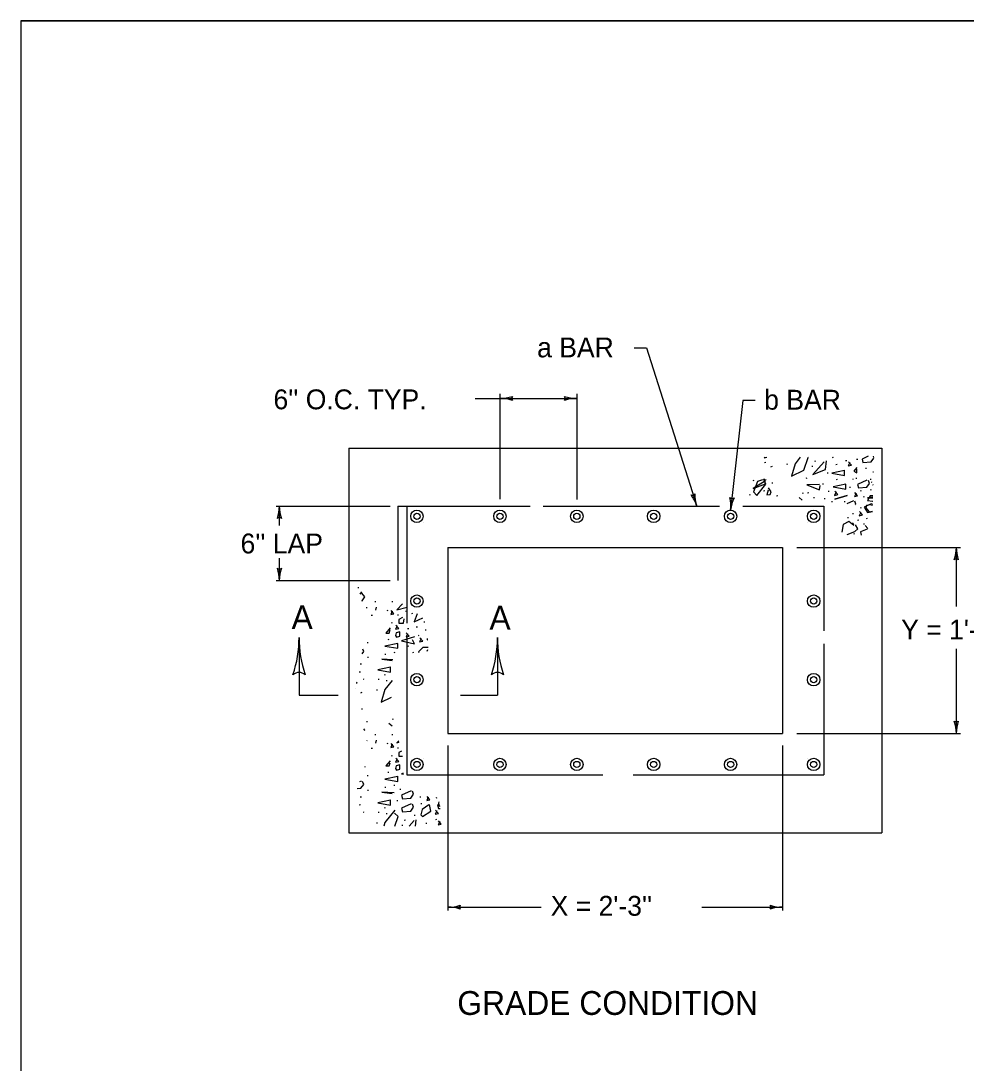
# Model space of a CAD drawing. Extents: x 1007 to 1035.5, y 1000.5 to 1021.5.
# Drawn here: x 1007 to 1016.53, y 1011 to 1021.5 of the extents above; entities that cross this region are included whole.
import ezdxf

# ---------------------------------------------------------------- set-up
doc = ezdxf.new("R2010")
doc.units = 0
for name, color, linetype in [('Level 1', 7, 'Continuous'), ('Level 10', 7, 'Continuous'), ('Level 11', 7, 'Continuous')]:
    doc.layers.add(name, color=color, linetype=linetype)

msp = doc.modelspace()

# ---------------------------------------------------------------- linework, layer by layer
at = {"layer": 'Level 1'}
for p, q in [((1013.182, 1018.205), (1013.307, 1018.205)), ((1013.307, 1018.205), (1013.814, 1016.612)), ((1011.58, 1017.696), (1012.605, 1017.696)), ((1011.83, 1017.741), (1011.83, 1016.682)), ((1012.605, 1017.741), (1012.605, 1016.677)), ((1014.279, 1017.676), (1014.155, 1016.572)), ((1014.404, 1017.676), (1014.279, 1017.676)), ((1010.305, 1017.196), (1015.68, 1017.196)), ((1010.305, 1017.196), (1010.305, 1013.321)), ((1015.68, 1017.196), (1015.68, 1013.321)), ((1009.574, 1016.612), (1010.725, 1016.612)), ((1009.606, 1016.612), (1009.606, 1016.415)), ((1010.802, 1016.612), (1010.802, 1015.862)), ((1010.802, 1016.612), (1012.134, 1016.612)), ((1010.89, 1016.612), (1010.89, 1015.432)), ((1012.265, 1016.612), (1014.044, 1016.612)), ((1014.279, 1016.612), (1015.095, 1016.612)), ((1015.095, 1016.612), (1015.095, 1015.356)), ((1011.055, 1016.446), (1011.055, 1016.446)), ((1011.055, 1016.446), (1011.055, 1016.446)), ((1011.83, 1016.446), (1011.83, 1016.446)), ((1012.605, 1016.446), (1012.605, 1016.446)), ((1013.38, 1016.446), (1013.38, 1016.446)), ((1014.155, 1016.446), (1014.155, 1016.446)), ((1014.93, 1016.446), (1014.93, 1016.446)), ((1011.305, 1016.196), (1014.68, 1016.196)), ((1011.305, 1016.196), (1011.305, 1014.321)), ((1014.68, 1016.196), (1014.68, 1014.321)), ((1014.822, 1016.196), (1016.472, 1016.196)), ((1016.43, 1016.196), (1016.43, 1015.6)), ((1009.606, 1016.087), (1009.606, 1015.862)), ((1009.574, 1015.862), (1010.725, 1015.862)), ((1011.055, 1015.655), (1011.055, 1015.655)), ((1014.93, 1015.655), (1014.93, 1015.655)), ((1009.805, 1015.288), (1009.805, 1014.707)), ((1010.89, 1015.296), (1010.89, 1013.906)), ((1011.805, 1015.288), (1011.805, 1014.707)), ((1015.095, 1015.225), (1015.095, 1013.906)), ((1016.43, 1015.174), (1016.43, 1014.321)), ((1011.055, 1014.863), (1011.055, 1014.863)), ((1014.93, 1014.863), (1014.93, 1014.863)), ((1009.805, 1014.707), (1010.199, 1014.707)), ((1011.432, 1014.707), (1011.805, 1014.707)), ((1011.305, 1014.321), (1014.68, 1014.321)), ((1014.822, 1014.321), (1016.472, 1014.321)), ((1011.305, 1014.199), (1011.305, 1012.537)), ((1014.68, 1014.199), (1014.68, 1012.537)), ((1011.055, 1014.071), (1011.055, 1014.071)), ((1011.055, 1014.071), (1011.055, 1014.071)), ((1011.055, 1014.071), (1011.055, 1014.071)), ((1011.83, 1014.071), (1011.83, 1014.071)), ((1012.605, 1014.071), (1012.605, 1014.071)), ((1013.38, 1014.071), (1013.38, 1014.071)), ((1014.155, 1014.071), (1014.155, 1014.071)), ((1014.93, 1014.071), (1014.93, 1014.071)), ((1010.89, 1013.906), (1012.868, 1013.906)), ((1013.174, 1013.906), (1015.095, 1013.906)), ((1010.305, 1013.321), (1015.68, 1013.321)), ((1011.305, 1012.571), (1012.244, 1012.571)), ((1013.864, 1012.571), (1014.68, 1012.571))]:
    msp.add_line(p, q, dxfattribs=at)
for points in [[(1014.498, 1017.104), (1014.495, 1017.098)], [(1014.495, 1017.098), (1014.52, 1017.104)], [(1014.509, 1017.05), (1014.498, 1017.048)], [(1014.73, 1017.033), (1014.72, 1017.032)], [(1014.806, 1017.039), (1014.768, 1016.912)], [(1014.857, 1017.104), (1014.806, 1017.039)], [(1014.895, 1016.973), (1014.938, 1017.1)], [(1014.938, 1017.1), (1014.934, 1017.104)], [(1015.099, 1017.059), (1014.985, 1016.931), (1015.111, 1016.981), (1015.121, 1017.068)], [(1015.012, 1017.063), (1015.001, 1017.061)], [(1015.18, 1017.105), (1015.185, 1017.1)], [(1015.185, 1017.1), (1015.192, 1017.105)], [(1015.228, 1017.03), (1015.217, 1017.029)], [(1015.326, 1017.069), (1015.315, 1017.068)], [(1015.358, 1017.05), (1015.342, 1017.016), (1015.374, 1017.024), (1015.344, 1017.058)], [(1015.437, 1017.082), (1015.426, 1017.081)], [(1015.541, 1017.114), (1015.481, 1017.086)], [(1015.481, 1017.086), (1015.49, 1017.051)], [(1015.49, 1017.051), (1015.574, 1017.058)], [(1015.574, 1017.058), (1015.6, 1017.093)], [(1015.6, 1017.102), (1015.595, 1017.115)], [(1014.574, 1017.011), (1014.558, 1017.004)], [(1014.768, 1016.912), (1014.895, 1016.973)], [(1014.985, 1017.01), (1014.975, 1017.009)], [(1015.139, 1016.945), (1015.129, 1016.944)], [(1015.305, 1016.971), (1015.175, 1016.944), (1015.303, 1016.921), (1015.305, 1016.972)], [(1015.429, 1017.001), (1015.397, 1016.964), (1015.429, 1016.948), (1015.427, 1016.985)], [(1015.525, 1016.991), (1015.515, 1016.989)], [(1015.596, 1016.954), (1015.59, 1016.953)], [(1014.391, 1016.868), (1014.38, 1016.867)], [(1014.507, 1016.867), (1014.382, 1016.79), (1014.507, 1016.837), (1014.493, 1016.886)], [(1014.515, 1016.875), (1014.466, 1016.874), (1014.425, 1016.858), (1014.387, 1016.754), (1014.421, 1016.719), (1014.511, 1016.831), (1014.495, 1016.877)], [(1014.581, 1016.842), (1014.57, 1016.841)], [(1014.923, 1016.893), (1014.913, 1016.891)], [(1015.05, 1016.83), (1014.925, 1016.825), (1015.051, 1016.777), (1015.057, 1016.818)], [(1015.093, 1016.832), (1015.083, 1016.831)], [(1015.318, 1016.832), (1015.188, 1016.805), (1015.316, 1016.783), (1015.318, 1016.833)], [(1015.231, 1016.878), (1015.22, 1016.877)], [(1015.39, 1016.882), (1015.385, 1016.878)], [(1015.427, 1016.891), (1015.417, 1016.89)], [(1015.53, 1016.873), (1015.435, 1016.829), (1015.445, 1016.795), (1015.529, 1016.801), (1015.557, 1016.84), (1015.545, 1016.871)], [(1015.574, 1016.881), (1015.564, 1016.88)], [(1015.582, 1016.851), (1015.577, 1016.854)], [(1015.593, 1016.826), (1015.588, 1016.825)], [(1015.588, 1016.825), (1015.593, 1016.824)], [(1014.352, 1016.724), (1014.341, 1016.723)], [(1014.499, 1016.764), (1014.488, 1016.762)], [(1014.535, 1016.771), (1014.521, 1016.726), (1014.553, 1016.727), (1014.565, 1016.754), (1014.539, 1016.794)], [(1014.887, 1016.741), (1014.877, 1016.739)], [(1014.943, 1016.744), (1014.932, 1016.743)], [(1015.149, 1016.76), (1015.138, 1016.759)], [(1015.22, 1016.754), (1015.204, 1016.72), (1015.236, 1016.728), (1015.207, 1016.762)], [(1015.33, 1016.719), (1015.205, 1016.682), (1015.33, 1016.717)], [(1015.365, 1016.8), (1015.354, 1016.798)], [(1015.42, 1016.741), (1015.404, 1016.707), (1015.436, 1016.715), (1015.407, 1016.749)], [(1015.473, 1016.764), (1015.462, 1016.762)], [(1015.562, 1016.715), (1015.534, 1016.667)], [(1015.571, 1016.774), (1015.561, 1016.772)], [(1015.59, 1016.715), (1015.562, 1016.715)], [(1014.63, 1016.715), (1014.619, 1016.713)], [(1014.876, 1016.672), (1014.846, 1016.698)], [(1015.002, 1016.695), (1014.991, 1016.694)], [(1015.11, 1016.685), (1015.099, 1016.684)], [(1015.182, 1016.656), (1015.171, 1016.654)], [(1015.309, 1016.656), (1015.299, 1016.654)], [(1015.393, 1016.664), (1015.327, 1016.633)], [(1015.419, 1016.63), (1015.407, 1016.661)], [(1015.415, 1016.625), (1015.419, 1016.63)], [(1015.503, 1016.705), (1015.492, 1016.703)], [(1015.574, 1016.634), (1015.502, 1016.602)], [(1015.527, 1016.619), (1015.519, 1016.593)], [(1015.555, 1016.623), (1015.527, 1016.619)], [(1015.534, 1016.667), (1015.587, 1016.661)], [(1015.59, 1016.7), (1015.537, 1016.695)], [(1015.537, 1016.695), (1015.589, 1016.695)], [(1015.587, 1016.617), (1015.555, 1016.623)], [(1015.588, 1016.628), (1015.574, 1016.634)], [(1015.587, 1016.661), (1015.589, 1016.661)], [(1015.395, 1016.535), (1015.384, 1016.533)], [(1015.469, 1016.548), (1015.453, 1016.514), (1015.485, 1016.522), (1015.456, 1016.556)], [(1015.473, 1016.594), (1015.462, 1016.592)], [(1015.502, 1016.602), (1015.534, 1016.547)], [(1015.519, 1016.593), (1015.551, 1016.553)], [(1015.534, 1016.547), (1015.586, 1016.558)], [(1015.551, 1016.553), (1015.586, 1016.559)], [(1015.291, 1016.426), (1015.276, 1016.35)], [(1015.347, 1016.455), (1015.291, 1016.426)], [(1015.345, 1016.495), (1015.335, 1016.494)], [(1015.398, 1016.415), (1015.347, 1016.455)], [(1015.381, 1016.443), (1015.393, 1016.426)], [(1015.437, 1016.383), (1015.415, 1016.423)], [(1015.447, 1016.469), (1015.436, 1016.468)], [(1015.506, 1016.43), (1015.495, 1016.429)], [(1015.539, 1016.386), (1015.511, 1016.415)], [(1015.532, 1016.486), (1015.521, 1016.484)], [(1015.329, 1016.325), (1015.409, 1016.355)], [(1015.404, 1016.332), (1015.394, 1016.33)], [(1015.409, 1016.355), (1015.437, 1016.383)], [(1015.531, 1016.379), (1015.466, 1016.351)], [(1015.466, 1016.351), (1015.47, 1016.319)], [(1010.398, 1015.79), (1010.407, 1015.79)], [(1010.434, 1015.747), (1010.416, 1015.725)], [(1010.438, 1015.735), (1010.423, 1015.735)], [(1010.467, 1015.696), (1010.438, 1015.735)], [(1010.441, 1015.656), (1010.467, 1015.696)], [(1010.433, 1015.662), (1010.441, 1015.656)], [(1010.492, 1015.588), (1010.481, 1015.587)], [(1010.58, 1015.647), (1010.569, 1015.646)], [(1010.579, 1015.563), (1010.585, 1015.594)], [(1010.745, 1015.552), (1010.729, 1015.519), (1010.761, 1015.527), (1010.732, 1015.56)], [(1010.749, 1015.647), (1010.739, 1015.646)], [(1010.848, 1015.627), (1010.79, 1015.565)], [(1010.79, 1015.565), (1010.895, 1015.595)], [(1010.544, 1015.51), (1010.533, 1015.509)], [(1010.7, 1015.559), (1010.69, 1015.558)], [(1010.808, 1015.513), (1010.797, 1015.512)], [(1010.848, 1015.491), (1010.812, 1015.468), (1010.811, 1015.433), (1010.858, 1015.431), (1010.864, 1015.476)], [(1010.89, 1015.552), (1010.879, 1015.551)], [(1010.949, 1015.529), (1010.938, 1015.528)], [(1010.997, 1015.525), (1010.966, 1015.447)], [(1010.966, 1015.447), (1011.052, 1015.487)], [(1010.722, 1015.384), (1010.68, 1015.333), (1010.712, 1015.333), (1010.724, 1015.367)], [(1010.743, 1015.435), (1010.732, 1015.433)], [(1010.794, 1015.405), (1010.778, 1015.372), (1010.81, 1015.38), (1010.781, 1015.413)], [(1010.91, 1015.376), (1010.899, 1015.374)], [(1010.998, 1015.392), (1010.987, 1015.391)], [(1011.073, 1015.444), (1011.063, 1015.443)], [(1011.086, 1015.363), (1011.076, 1015.361)], [(1010.71, 1015.268), (1010.699, 1015.266)], [(1010.822, 1015.344), (1010.783, 1015.335), (1010.776, 1015.307), (1010.787, 1015.292), (1010.822, 1015.301), (1010.82, 1015.341)], [(1010.967, 1015.293), (1010.839, 1015.255), (1010.967, 1015.225), (1010.947, 1015.265)], [(1010.899, 1015.326), (1010.883, 1015.293), (1010.915, 1015.301), (1010.886, 1015.334)], [(1011.014, 1015.307), (1011.004, 1015.306)], [(1011.036, 1015.277), (1011.02, 1015.244), (1011.052, 1015.252), (1011.023, 1015.285)], [(1011.098, 1015.277), (1011.095, 1015.264)], [(1011.095, 1015.264), (1011.099, 1015.264)], [(1010.44, 1015.123), (1010.457, 1015.148)], [(1010.457, 1015.148), (1010.449, 1015.17)], [(1010.501, 1015.235), (1010.491, 1015.234)], [(1010.8, 1015.228), (1010.671, 1015.201), (1010.799, 1015.179), (1010.8, 1015.229)], [(1010.91, 1015.199), (1010.899, 1015.198)], [(1011.052, 1015.188), (1011.01, 1015.145)], [(1011.01, 1015.145), (1011.011, 1015.136)], [(1011.105, 1015.187), (1011.052, 1015.188)], [(1011.098, 1015.151), (1011.102, 1015.168)], [(1010.505, 1015.088), (1010.494, 1015.086)], [(1010.75, 1015.064), (1010.639, 1015.071)], [(1010.639, 1015.071), (1010.743, 1015.056)], [(1010.681, 1015.117), (1010.67, 1015.116)], [(1010.772, 1015.137), (1010.761, 1015.135)], [(1010.959, 1015.137), (1010.948, 1015.135)], [(1010.423, 1014.94), (1010.412, 1014.939)], [(1010.433, 1015.019), (1010.422, 1015.018)], [(1010.728, 1014.989), (1010.599, 1014.962), (1010.727, 1014.94), (1010.728, 1014.991)], [(1010.383, 1014.828), (1010.392, 1014.83)], [(1010.392, 1014.83), (1010.385, 1014.838)], [(1010.461, 1014.864), (1010.454, 1014.869)], [(1010.612, 1014.865), (1010.601, 1014.864)], [(1010.674, 1014.911), (1010.663, 1014.91)], [(1010.743, 1014.855), (1010.671, 1014.763)], [(1010.694, 1014.852), (1010.683, 1014.851)], [(1010.374, 1014.774), (1010.373, 1014.773)], [(1010.439, 1014.735), (1010.423, 1014.728)], [(1010.595, 1014.757), (1010.585, 1014.756)], [(1010.671, 1014.763), (1010.634, 1014.636)], [(1010.634, 1014.636), (1010.737, 1014.686)], [(1010.446, 1014.566), (1010.435, 1014.565)], [(1010.495, 1014.438), (1010.484, 1014.437)], [(1010.744, 1014.394), (1010.711, 1014.422)], [(1010.753, 1014.465), (1010.742, 1014.463)], [(1010.467, 1014.356), (1010.458, 1014.369)], [(1010.463, 1014.35), (1010.467, 1014.356)], [(1010.58, 1014.308), (1010.569, 1014.306)], [(1010.749, 1014.308), (1010.739, 1014.306)], [(1010.492, 1014.249), (1010.487, 1014.248)], [(1010.579, 1014.223), (1010.585, 1014.254)], [(1010.7, 1014.219), (1010.69, 1014.218)], [(1010.745, 1014.213), (1010.729, 1014.179), (1010.761, 1014.187), (1010.732, 1014.221)], [(1010.81, 1014.247), (1010.79, 1014.226)], [(1010.79, 1014.226), (1010.814, 1014.233)], [(1010.544, 1014.17), (1010.533, 1014.169)], [(1010.743, 1014.095), (1010.732, 1014.093)], [(1010.808, 1014.173), (1010.797, 1014.172)], [(1010.812, 1014.128), (1010.811, 1014.094)], [(1010.811, 1014.094), (1010.848, 1014.092)], [(1010.836, 1014.143), (1010.812, 1014.128)], [(1010.722, 1014.044), (1010.68, 1013.994), (1010.712, 1013.994), (1010.724, 1014.027)], [(1010.822, 1014.004), (1010.783, 1013.995), (1010.776, 1013.967), (1010.787, 1013.952), (1010.822, 1013.962), (1010.82, 1014.002)], [(1010.794, 1014.065), (1010.778, 1014.032), (1010.81, 1014.04), (1010.781, 1014.073)], [(1010.472, 1013.984), (1010.466, 1013.983)], [(1010.501, 1013.895), (1010.491, 1013.894)], [(1010.8, 1013.888), (1010.671, 1013.862), (1010.799, 1013.839), (1010.8, 1013.89)], [(1010.71, 1013.928), (1010.699, 1013.927)], [(1010.856, 1013.92), (1010.839, 1013.915)], [(1010.839, 1013.915), (1010.857, 1013.911)], [(1010.431, 1013.841), (1010.414, 1013.833)], [(1010.429, 1013.769), (1010.457, 1013.808)], [(1010.457, 1013.808), (1010.445, 1013.838)], [(1010.681, 1013.777), (1010.67, 1013.776)], [(1010.772, 1013.797), (1010.761, 1013.796)], [(1010.39, 1013.766), (1010.429, 1013.769)], [(1010.433, 1013.679), (1010.422, 1013.678)], [(1010.505, 1013.748), (1010.494, 1013.747)], [(1010.764, 1013.723), (1010.639, 1013.731), (1010.743, 1013.716)], [(1010.831, 1013.758), (1010.82, 1013.756)], [(1010.934, 1013.743), (1010.839, 1013.699), (1010.848, 1013.664), (1010.932, 1013.671), (1010.96, 1013.71), (1010.948, 1013.74)], [(1011.034, 1013.679), (1011.023, 1013.678)], [(1011.108, 1013.679), (1011.092, 1013.646), (1011.124, 1013.654), (1011.095, 1013.687)], [(1011.194, 1013.673), (1011.184, 1013.671)], [(1010.423, 1013.601), (1010.412, 1013.599)], [(1010.728, 1013.649), (1010.599, 1013.623), (1010.727, 1013.6), (1010.728, 1013.651)], [(1010.674, 1013.571), (1010.663, 1013.57)], [(1010.802, 1013.643), (1010.791, 1013.642)], [(1010.934, 1013.612), (1010.839, 1013.568), (1010.848, 1013.533), (1010.932, 1013.54), (1010.96, 1013.579), (1010.948, 1013.609)], [(1011.114, 1013.603), (1011.047, 1013.554), (1011.031, 1013.503), (1011.05, 1013.484), (1011.134, 1013.538), (1011.119, 1013.607)], [(1011.044, 1013.614), (1011.033, 1013.612)], [(1011.219, 1013.609), (1011.202, 1013.601)], [(1011.202, 1013.601), (1011.212, 1013.566)], [(1011.215, 1013.631), (1011.207, 1013.607)], [(1011.207, 1013.607), (1011.223, 1013.587)], [(1011.212, 1013.566), (1011.227, 1013.567)], [(1010.461, 1013.524), (1010.454, 1013.53)], [(1010.612, 1013.525), (1010.601, 1013.524)], [(1010.77, 1013.55), (1010.671, 1013.423)], [(1010.694, 1013.512), (1010.683, 1013.511)], [(1010.803, 1013.484), (1010.767, 1013.518)], [(1010.771, 1013.387), (1010.803, 1013.484)], [(1010.975, 1013.496), (1010.964, 1013.495)], [(1011.193, 1013.542), (1011.177, 1013.508), (1011.21, 1013.516), (1011.18, 1013.55)], [(1010.595, 1013.417), (1010.585, 1013.416)], [(1010.671, 1013.423), (1010.661, 1013.387)], [(1010.851, 1013.395), (1010.84, 1013.393)], [(1010.877, 1013.447), (1010.866, 1013.446)], [(1010.964, 1013.443), (1010.915, 1013.387)], [(1010.979, 1013.387), (1010.986, 1013.452)], [(1011.093, 1013.414), (1011.082, 1013.413)], [(1011.191, 1013.453), (1011.18, 1013.452)], [(1011.223, 1013.434), (1011.207, 1013.4), (1011.239, 1013.408), (1011.21, 1013.442)]]:
    msp.add_lwpolyline(points, dxfattribs=at)
for centre, radius in [((1010.993, 1016.509), 0.0625), ((1010.993, 1016.509), 0.0313), ((1011.83, 1016.509), 0.0625), ((1011.83, 1016.509), 0.0313), ((1012.605, 1016.509), 0.0625), ((1012.605, 1016.509), 0.0313), ((1013.38, 1016.509), 0.0625), ((1013.38, 1016.509), 0.0313), ((1014.155, 1016.509), 0.0625), ((1014.155, 1016.509), 0.0313), ((1014.993, 1016.509), 0.0625), ((1014.993, 1016.509), 0.0313), ((1010.993, 1015.655), 0.0625), ((1010.993, 1015.655), 0.0313), ((1014.993, 1015.655), 0.0625), ((1014.993, 1015.655), 0.0313), ((1010.993, 1014.863), 0.0625), ((1010.993, 1014.863), 0.0313), ((1014.993, 1014.863), 0.0625), ((1014.993, 1014.863), 0.0313), ((1010.993, 1014.009), 0.0625), ((1010.993, 1014.009), 0.0313), ((1011.83, 1014.009), 0.0625), ((1011.83, 1014.009), 0.0313), ((1012.605, 1014.009), 0.0625), ((1012.605, 1014.009), 0.0313), ((1013.38, 1014.009), 0.0625), ((1013.38, 1014.009), 0.0313), ((1014.155, 1014.009), 0.0625), ((1014.155, 1014.009), 0.0313), ((1014.993, 1014.009), 0.0625), ((1014.993, 1014.009), 0.0313)]:
    msp.add_circle(centre, radius, dxfattribs=at)
for centre, radius, start, end in [((1011.83, 1018.087), 0.391, 270, 288.6688), ((1011.83, 1017.306), 0.391, 71.3472, 89.9939), ((1011.83, 1018.087), 0.391, 269.9878, 270), ((1011.979, 1017.696), 0.0312, 138.7746, 220.8913), ((1012.457, 1017.696), 0.0312, 318.7746, 40.8913), ((1012.605, 1018.087), 0.391, 251.3472, 269.9939), ((1012.605, 1017.306), 0.391, 90, 108.6688), ((1012.605, 1017.306), 0.391, 89.9878, 90), ((1013.769, 1016.753), 0.0312, 246.4439, 328.5606), ((1013.442, 1016.493), 0.391, 17.6693, 36.3381), ((1014.186, 1016.73), 0.391, 179.0165, 197.6632), ((1009.216, 1016.612), 0.391, 341.3472, 359.9939), ((1009.997, 1016.612), 0.391, 180, 198.6688), ((1009.997, 1016.612), 0.391, 179.9878, 180), ((1013.442, 1016.493), 0.391, 17.6571, 17.6693), ((1014.172, 1016.719), 0.0312, 222.3661, 304.4828), ((1013.767, 1016.615), 0.391, 353.5915, 12.2602), ((1014.544, 1016.528), 0.391, 154.9386, 173.5854), ((1013.767, 1016.615), 0.391, 353.5792, 353.5915), ((1009.606, 1016.463), 0.0312, 48.7746, 130.8913), ((1016.04, 1016.196), 0.391, 341.3472, 359.9939), ((1016.821, 1016.196), 0.391, 179.9878, 180), ((1016.821, 1016.196), 0.391, 180, 198.6688), ((1009.606, 1016.01), 0.0312, 228.7746, 310.8913), ((1009.216, 1015.862), 0.391, 0, 18.6688), ((1009.997, 1015.862), 0.391, 161.3472, 179.9939), ((1016.43, 1016.048), 0.0312, 48.7746, 130.8913), ((1009.216, 1015.862), 0.391, 359.9878, 0), ((1008.633, 1015.288), 1.172, 341.3472, 359.9939), ((1010.977, 1015.288), 1.172, 180, 198.6688), ((1010.977, 1015.288), 1.172, 179.9878, 180), ((1010.633, 1015.288), 1.172, 341.3472, 359.9939), ((1012.977, 1015.288), 1.172, 180, 198.6688), ((1012.977, 1015.288), 1.172, 179.9878, 180), ((1009.805, 1014.842), 0.0938, 48.7746, 130.8913), ((1011.805, 1014.842), 0.0938, 48.7746, 130.8913), ((1016.43, 1014.47), 0.0312, 228.7746, 310.8913), ((1016.04, 1014.321), 0.391, 0, 18.6688), ((1016.821, 1014.321), 0.391, 161.3472, 179.9939), ((1016.04, 1014.321), 0.391, 359.9878, 0), ((1011.305, 1012.962), 0.391, 270, 288.6688), ((1011.305, 1012.181), 0.391, 71.3472, 89.9939), ((1011.305, 1012.962), 0.391, 269.9878, 270), ((1011.454, 1012.571), 0.0312, 138.7746, 220.8913), ((1014.532, 1012.571), 0.0312, 318.7746, 40.8913), ((1014.68, 1012.962), 0.391, 251.3472, 269.9939), ((1014.68, 1012.181), 0.391, 90, 108.6688), ((1014.68, 1012.181), 0.391, 89.9878, 90)]:
    msp.add_arc(centre, radius, start, end, dxfattribs=at)
at = {"layer": 'Level 10'}
for q in [(1035.5, 1021.5), (1007, 1000.5)]:
    msp.add_line((1007, 1021.5), q, dxfattribs=at)
at = {"layer": 'Level 11'}
msp.add_lwpolyline([(1007, 1000.5), (1035.5, 1000.5), (1035.5, 1021.5), (1007, 1021.5)], close=True, dxfattribs=at)

# ---------------------------------------------------------------- texts
at = {"layer": 'Level 1'}
for s, height, p in [('a BAR', 0.2, (1012.205, 1018.11)), ("6'' O.C. TYP.", 0.2, (1009.547, 1017.587)), ('b BAR', 0.2, (1014.494, 1017.583)), ("6'' LAP", 0.2, (1009.215, 1016.135)), ('A', 0.24, (1009.729, 1015.372)), ('A', 0.24, (1011.724, 1015.367)), ("Y = 1'-3''", 0.2, (1015.875, 1015.268)), ("X = 2'-3''", 0.2, (1012.341, 1012.485)), ('GRADE CONDITION', 0.24, (1011.4, 1011.486))]:
    msp.add_text(s, height=height, dxfattribs=at).set_placement(p)

doc.saveas('drawing.dxf')
